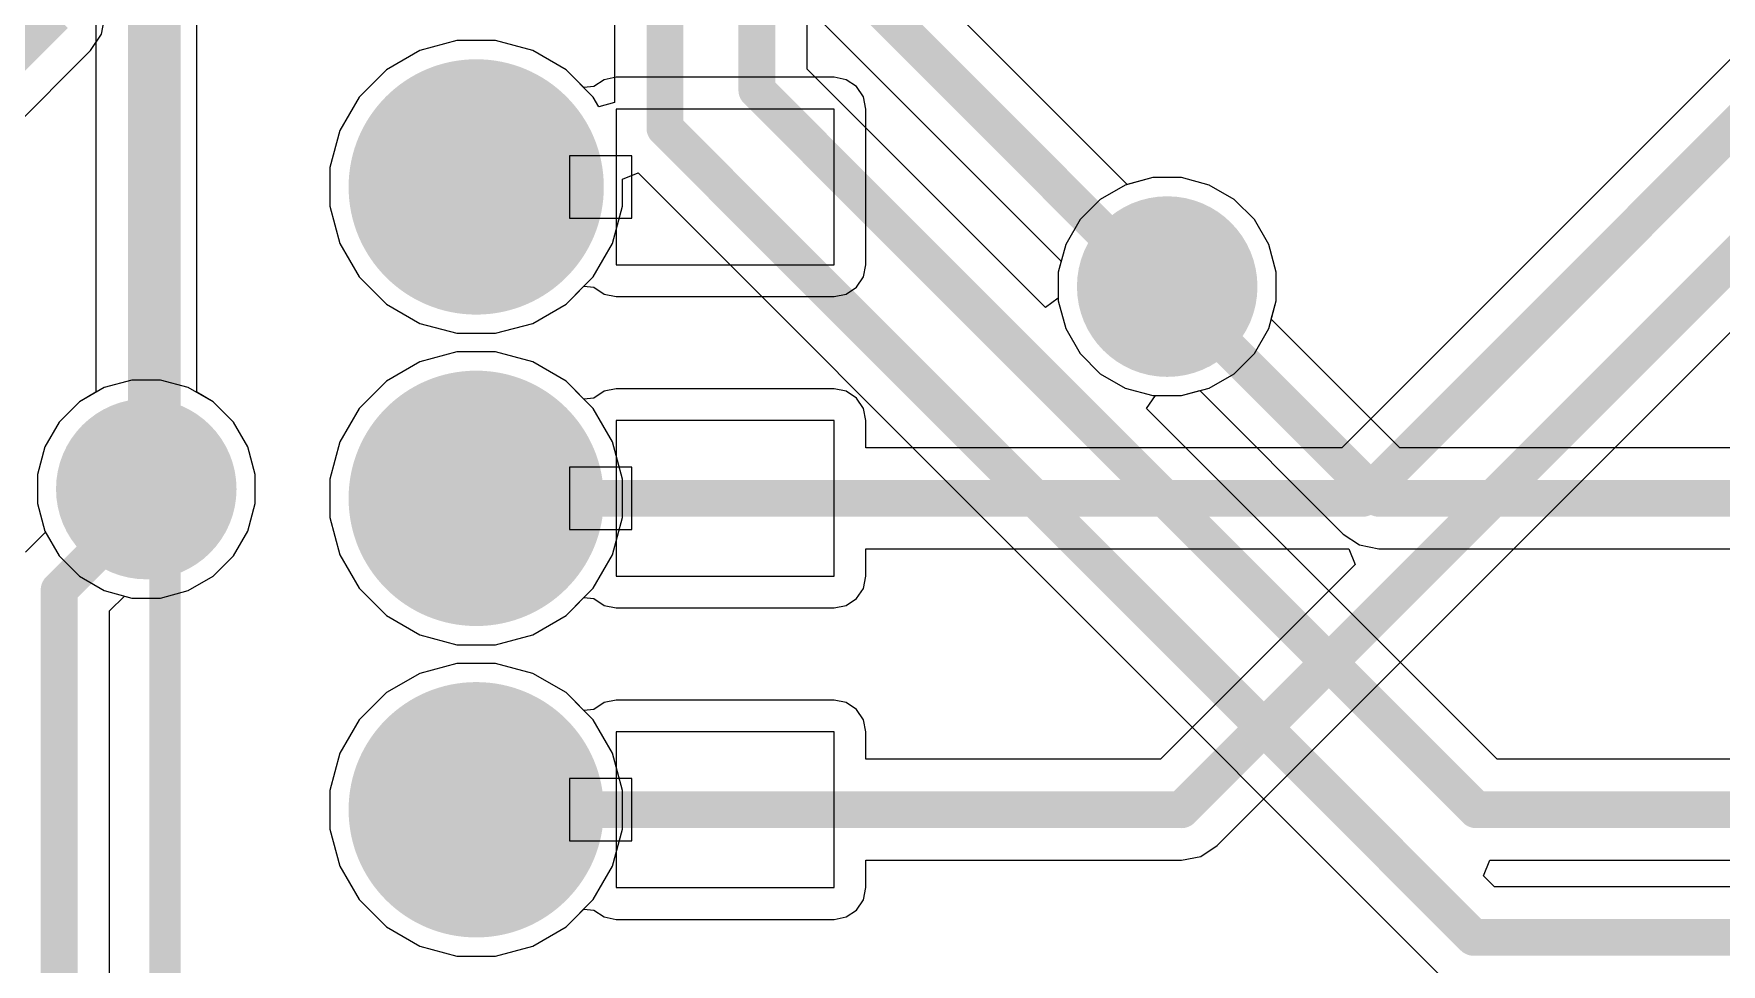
# Model space of a CAD drawing. Header units: inches. Extents: x -0.01 to 4.3, y -0.01 to 7.88.
# Drawn here: x 3.369 to 3.911, y 6.787 to 7.086 of the extents above; entities that cross this region are included whole.
import ezdxf

# ---------------------------------------------------------------- set-up
doc = ezdxf.new("R2010")
doc.units = ezdxf.units.IN
doc.header["$MEASUREMENT"] = 0
for name, color, linetype in [('Bottom Layer', 5, 'Continuous'), ('Bottom Solder', 6, 'Continuous'), ('Multi-Layer', 9, 'Continuous'), ('Pad Holes', 156, 'Continuous'), ('Top Layer', 1, 'Continuous'), ('Top Overlay', 2, 'Continuous'), ('Top Solder', 216, 'Continuous'), ('Via Holes', 16, 'Continuous')]:
    doc.layers.add(name, color=color, linetype=linetype)

# ---------------------------------------------------------------- blocks, each defined once
blk = doc.blocks.new('B___P____31')
at = {"layer": 'Bottom Layer'}
h = blk.add_hatch(color=5, dxfattribs=at)
edge = h.paths.add_edge_path()
edge.add_arc((0.3, -0.45), 0.037, 0, 360)
h = blk.add_hatch(color=5, dxfattribs=at)
edge = h.paths.add_edge_path()
edge.add_arc((0.3, -0.55), 0.037, 0, 360)
h = blk.add_hatch(color=5, dxfattribs=at)
edge = h.paths.add_edge_path()
edge.add_arc((0.3, -0.65), 0.037, 0, 360)
at = {"layer": 'Bottom Solder'}
h = blk.add_hatch(color=6, dxfattribs=at)
edge = h.paths.add_edge_path()
edge.add_arc((0.3, -0.45), 0.041, 0, 360)
h = blk.add_hatch(color=6, dxfattribs=at)
edge = h.paths.add_edge_path()
edge.add_arc((0.3, -0.55), 0.041, 0, 360)
h = blk.add_hatch(color=6, dxfattribs=at)
edge = h.paths.add_edge_path()
edge.add_arc((0.3, -0.65), 0.041, 0, 360)
at = {"layer": 'Multi-Layer'}
h = blk.add_hatch(color=9, dxfattribs=at)
edge = h.paths.add_edge_path()
edge.add_arc((0.3, -0.45), 0.037, 0, 360)
h = blk.add_hatch(color=9, dxfattribs=at)
edge = h.paths.add_edge_path()
edge.add_arc((0.3, -0.55), 0.037, 0, 360)
h = blk.add_hatch(color=9, dxfattribs=at)
edge = h.paths.add_edge_path()
edge.add_arc((0.3, -0.65), 0.037, 0, 360)
at = {"layer": 'Pad Holes'}
h = blk.add_hatch(color=7, dxfattribs=at)
edge = h.paths.add_edge_path()
edge.add_arc((0.3, -0.45), 0.02, 0, 360)
h = blk.add_hatch(color=7, dxfattribs=at)
edge = h.paths.add_edge_path()
edge.add_arc((0.3, -0.55), 0.02, 0, 360)
h = blk.add_hatch(color=7, dxfattribs=at)
edge = h.paths.add_edge_path()
edge.add_arc((0.3, -0.65), 0.02, 0, 360)
at = {"layer": 'Top Layer'}
h = blk.add_hatch(color=1, dxfattribs=at)
edge = h.paths.add_edge_path()
edge.add_arc((0.3, -0.45), 0.037, 0, 360)
h = blk.add_hatch(color=1, dxfattribs=at)
edge = h.paths.add_edge_path()
edge.add_arc((0.3, -0.55), 0.037, 0, 360)
h = blk.add_hatch(color=1, dxfattribs=at)
edge = h.paths.add_edge_path()
edge.add_arc((0.3, -0.65), 0.037, 0, 360)
at = {"layer": 'Top Solder'}
h = blk.add_hatch(color=216, dxfattribs=at)
edge = h.paths.add_edge_path()
edge.add_arc((0.3, -0.45), 0.041, 0, 360)
h = blk.add_hatch(color=216, dxfattribs=at)
edge = h.paths.add_edge_path()
edge.add_arc((0.3, -0.55), 0.041, 0, 360)
h = blk.add_hatch(color=216, dxfattribs=at)
edge = h.paths.add_edge_path()
edge.add_arc((0.3, -0.65), 0.041, 0, 360)
at = {"layer": 'Bottom Layer'}
for p, q in [((0.255, -0.425), (0.185, -0.425)), ((0.185, -0.425), (0.185, -0.475)), ((0.255, -0.475), (0.255, -0.425)), ((0.27, -0.44), (0.25, -0.44)), ((0.25, -0.44), (0.25, -0.46)), ((0.27, -0.46), (0.27, -0.44)), ((0.25, -0.46), (0.27, -0.46)), ((0.185, -0.475), (0.255, -0.475)), ((0.255, -0.525), (0.185, -0.525)), ((0.185, -0.525), (0.185, -0.575)), ((0.255, -0.575), (0.255, -0.525)), ((0.27, -0.54), (0.25, -0.54)), ((0.25, -0.54), (0.25, -0.56)), ((0.27, -0.56), (0.27, -0.54)), ((0.25, -0.56), (0.27, -0.56)), ((0.185, -0.575), (0.255, -0.575)), ((0.255, -0.625), (0.185, -0.625)), ((0.185, -0.625), (0.185, -0.675)), ((0.255, -0.675), (0.255, -0.625)), ((0.27, -0.64), (0.25, -0.64)), ((0.25, -0.64), (0.25, -0.66)), ((0.27, -0.66), (0.27, -0.64)), ((0.25, -0.66), (0.27, -0.66)), ((0.185, -0.675), (0.255, -0.675))]:
    blk.add_line(p, q, dxfattribs=at)
at = {"layer": 'Top Overlay'}
blk.add_lwpolyline([(0.4, 1.05, 0.01, 0.01, 0), (0.4, -1.05, 0.01, 0.01, 0)], format="xyseb", dxfattribs=at)

msp = doc.modelspace()

# ---------------------------------------------------------------- hatches: boundary and pattern name
at = {"layer": 'Bottom Layer'}
h = msp.add_hatch(color=5, dxfattribs=at)
edge = h.paths.add_edge_path()
edge.add_arc((3.733, 7.005), 0.025, 0, 360)
h = msp.add_hatch(color=5, dxfattribs=at)
edge = h.paths.add_edge_path()
edge.add_arc((3.405, 6.94), 0.025, 0, 360)
at = {"layer": 'Bottom Solder'}
h = msp.add_hatch(color=6, dxfattribs=at)
edge = h.paths.add_edge_path()
edge.add_arc((3.733, 7.005), 0.029, 0, 360)
h = msp.add_hatch(color=6, dxfattribs=at)
edge = h.paths.add_edge_path()
edge.add_arc((3.405, 6.94), 0.029, 0, 360)
at = {"layer": 'Top Layer'}
h = msp.add_hatch(color=1, dxfattribs=at)
edge = h.paths.add_edge_path()
edge.add_arc((3.733, 7.005), 0.025, 0, 360)
h = msp.add_hatch(color=1, dxfattribs=at)
edge = h.paths.add_edge_path()
edge.add_arc((3.405, 6.94), 0.025, 0, 360)
at = {"layer": 'Top Solder'}
h = msp.add_hatch(color=216, dxfattribs=at)
edge = h.paths.add_edge_path()
edge.add_arc((3.733, 7.005), 0.029, 0, 360)
h = msp.add_hatch(color=216, dxfattribs=at)
edge = h.paths.add_edge_path()
edge.add_arc((3.405, 6.94), 0.029, 0, 360)
at = {"layer": 'Via Holes'}
h = msp.add_hatch(color=7, dxfattribs=at)
edge = h.paths.add_edge_path()
edge.add_arc((3.733, 7.005), 0.014, 0, 360)
h = msp.add_hatch(color=7, dxfattribs=at)
edge = h.paths.add_edge_path()
edge.add_arc((3.405, 6.94), 0.014, 0, 360)

# ---------------------------------------------------------------- linework, layer by layer
at = {"layer": 'Bottom Layer'}
for p, q in [((3.72014, 7.03779), (3.60277, 7.15516)), ((3.57509, 7.13698), (3.69894, 7.01312)), ((3.96252, 7.12662), (3.78912, 6.95322)), ((3.39059, 7.08603), (3.39182, 7.09224)), ((3.38707, 7.08077), (3.39059, 7.08603)), ((3.36122, 7.05492), (3.38707, 7.08077)), ((3.49286, 7.0808), (3.48214, 7.07461)), ((3.50481, 7.084), (3.49286, 7.0808)), ((3.51719, 7.084), (3.50481, 7.084)), ((3.52914, 7.0808), (3.51719, 7.084)), ((3.53986, 7.07461), (3.52914, 7.0808)), ((3.48214, 7.07461), (3.47339, 7.06586)), ((3.54558, 7.06889), (3.53986, 7.07461)), ((3.5521, 7.07142), (3.54879, 7.06921)), ((3.556, 7.0722), (3.5521, 7.07142)), ((3.626, 7.0722), (3.556, 7.0722)), ((3.6299, 7.07142), (3.626, 7.0722)), ((3.63321, 7.06921), (3.6299, 7.07142)), ((3.47339, 7.06586), (3.4672, 7.05514)), ((3.54879, 7.06921), (3.54558, 7.06889)), ((3.63542, 7.0659), (3.63321, 7.06921)), ((3.6362, 7.062), (3.63542, 7.0659)), ((3.6362, 7.012), (3.6362, 7.062)), ((3.4672, 7.05514), (3.464, 7.04319)), ((3.74906, 6.82553), (3.9808, 7.05728)), ((3.464, 7.04319), (3.464, 7.03081)), ((3.72839, 7.04), (3.72014, 7.03779)), ((3.73761, 7.04), (3.72839, 7.04)), ((3.74651, 7.03761), (3.73761, 7.04)), ((3.75449, 7.03301), (3.74651, 7.03761)), ((3.76101, 7.02649), (3.75449, 7.03301)), ((3.464, 7.03081), (3.4672, 7.01886)), ((3.76561, 7.01851), (3.76101, 7.02649)), ((3.4672, 7.01886), (3.47339, 7.00814)), ((3.768, 7.00961), (3.76561, 7.01851)), ((3.63542, 7.0081), (3.6362, 7.012)), ((3.69894, 7.01312), (3.698, 7.00961)), ((3.47339, 7.00814), (3.48214, 6.99939)), ((3.53986, 6.99939), (3.54558, 7.00511)), ((3.54558, 7.00511), (3.54879, 7.00479)), ((3.54879, 7.00479), (3.5521, 7.00258)), ((3.6299, 7.00258), (3.63321, 7.00479)), ((3.63321, 7.00479), (3.63542, 7.0081)), ((3.698, 7.00961), (3.698, 7.00039)), ((3.768, 7.00039), (3.768, 7.00961)), ((3.48214, 6.99939), (3.49286, 6.9932)), ((3.52914, 6.9932), (3.53986, 6.99939)), ((3.5521, 7.00258), (3.556, 7.0018)), ((3.556, 7.0018), (3.626, 7.0018)), ((3.626, 7.0018), (3.6299, 7.00258)), ((3.698, 7.00039), (3.70039, 6.99149)), ((3.76561, 6.99149), (3.768, 7.00039)), ((3.49286, 6.9932), (3.50481, 6.99)), ((3.50481, 6.99), (3.51719, 6.99)), ((3.51719, 6.99), (3.52914, 6.9932)), ((3.70039, 6.99149), (3.70499, 6.98351)), ((3.76101, 6.98351), (3.76561, 6.99149)), ((3.50481, 6.984), (3.49286, 6.9808)), ((3.51719, 6.984), (3.50481, 6.984)), ((3.52914, 6.9808), (3.51719, 6.984)), ((3.70499, 6.98351), (3.71151, 6.97699)), ((3.75449, 6.97699), (3.76101, 6.98351)), ((3.49286, 6.9808), (3.48214, 6.97461)), ((3.53986, 6.97461), (3.52914, 6.9808)), ((3.39149, 6.97261), (3.38351, 6.96801)), ((3.40039, 6.975), (3.39149, 6.97261)), ((3.40961, 6.975), (3.40039, 6.975)), ((3.41851, 6.97261), (3.40961, 6.975)), ((3.42649, 6.96801), (3.41851, 6.97261)), ((3.48214, 6.97461), (3.47339, 6.96586)), ((3.54558, 6.96889), (3.53986, 6.97461)), ((3.556, 6.9722), (3.5521, 6.97142)), ((3.626, 6.9722), (3.556, 6.9722)), ((3.6299, 6.97142), (3.626, 6.9722)), ((3.71151, 6.97699), (3.71949, 6.97239)), ((3.71949, 6.97239), (3.72839, 6.97)), ((3.73761, 6.97), (3.74651, 6.97239)), ((3.74651, 6.97239), (3.75449, 6.97699)), ((3.38351, 6.96801), (3.37699, 6.96149)), ((3.43301, 6.96149), (3.42649, 6.96801)), ((3.54879, 6.96921), (3.54558, 6.96889)), ((3.5521, 6.97142), (3.54879, 6.96921)), ((3.63321, 6.96921), (3.6299, 6.97142)), ((3.63542, 6.9659), (3.63321, 6.96921)), ((3.72839, 6.97), (3.73761, 6.97)), ((3.37699, 6.96149), (3.37239, 6.95351)), ((3.43761, 6.95351), (3.43301, 6.96149)), ((3.47339, 6.96586), (3.4672, 6.95514)), ((3.6362, 6.962), (3.63542, 6.9659)), ((3.6362, 6.95322), (3.6362, 6.962)), ((3.37239, 6.95351), (3.37, 6.94461)), ((3.44, 6.94461), (3.43761, 6.95351)), ((3.4672, 6.95514), (3.464, 6.94319)), ((3.78912, 6.95322), (3.6362, 6.95322)), ((3.37, 6.94461), (3.37, 6.93539)), ((3.44, 6.93539), (3.44, 6.94461)), ((3.464, 6.94319), (3.464, 6.93081)), ((3.37, 6.93539), (3.37239, 6.92649)), ((3.43761, 6.92649), (3.44, 6.93539)), ((3.464, 6.93081), (3.4672, 6.91886)), ((3.3726, 6.92612), (3.36622, 6.91974)), ((3.37239, 6.92649), (3.3726, 6.92612)), ((3.43301, 6.91851), (3.43761, 6.92649)), ((3.42649, 6.91199), (3.43301, 6.91851)), ((3.4672, 6.91886), (3.47339, 6.90814)), ((3.6362, 6.912), (3.6362, 6.92078)), ((3.6362, 6.92078), (3.79137, 6.92078)), ((3.79137, 6.92078), (3.79344, 6.91578)), ((3.79344, 6.91578), (3.73088, 6.85322)), ((3.40961, 6.905), (3.41851, 6.90739)), ((3.41851, 6.90739), (3.42649, 6.91199)), ((3.47339, 6.90814), (3.48214, 6.89939)), ((3.63321, 6.90479), (3.63542, 6.9081)), ((3.63542, 6.9081), (3.6362, 6.912)), ((3.39322, 6.90087), (3.39799, 6.90564)), ((3.39799, 6.90564), (3.40039, 6.905)), ((3.40039, 6.905), (3.40961, 6.905)), ((3.53986, 6.89939), (3.54558, 6.90511)), ((3.54558, 6.90511), (3.54879, 6.90479)), ((3.54879, 6.90479), (3.5521, 6.90258)), ((3.5521, 6.90258), (3.556, 6.9018)), ((3.556, 6.9018), (3.626, 6.9018)), ((3.626, 6.9018), (3.6299, 6.90258)), ((3.6299, 6.90258), (3.63321, 6.90479)), ((3.39322, 6.64922), (3.39322, 6.90087)), ((3.48214, 6.89939), (3.49286, 6.8932)), ((3.52914, 6.8932), (3.53986, 6.89939)), ((3.49286, 6.8932), (3.50481, 6.89)), ((3.51719, 6.89), (3.52914, 6.8932)), ((3.50481, 6.89), (3.51719, 6.89)), ((3.49286, 6.8808), (3.48214, 6.87461)), ((3.50481, 6.884), (3.49286, 6.8808)), ((3.51719, 6.884), (3.50481, 6.884)), ((3.52914, 6.8808), (3.51719, 6.884)), ((3.53986, 6.87461), (3.52914, 6.8808)), ((3.48214, 6.87461), (3.47339, 6.86586)), ((3.54558, 6.86889), (3.53986, 6.87461)), ((3.54879, 6.86921), (3.54558, 6.86889)), ((3.5521, 6.87142), (3.54879, 6.86921)), ((3.556, 6.8722), (3.5521, 6.87142)), ((3.626, 6.8722), (3.556, 6.8722)), ((3.6299, 6.87142), (3.626, 6.8722)), ((3.63321, 6.86921), (3.6299, 6.87142)), ((3.63542, 6.8659), (3.63321, 6.86921)), ((3.47339, 6.86586), (3.4672, 6.85514)), ((3.6362, 6.862), (3.63542, 6.8659)), ((3.6362, 6.85322), (3.6362, 6.862)), ((3.4672, 6.85514), (3.464, 6.84319)), ((3.73088, 6.85322), (3.6362, 6.85322)), ((3.464, 6.84319), (3.464, 6.83081)), ((3.464, 6.83081), (3.4672, 6.81886)), ((3.6362, 6.812), (3.6362, 6.82078)), ((3.6362, 6.82078), (3.73759, 6.82078)), ((3.73759, 6.82078), (3.7438, 6.82202)), ((3.7438, 6.82202), (3.74906, 6.82553)), ((3.4672, 6.81886), (3.47339, 6.80814)), ((3.63542, 6.8081), (3.6362, 6.812)), ((3.47339, 6.80814), (3.48214, 6.79939)), ((3.53986, 6.79939), (3.54558, 6.80511)), ((3.54558, 6.80511), (3.54879, 6.80479)), ((3.54879, 6.80479), (3.5521, 6.80258)), ((3.6299, 6.80258), (3.63321, 6.80479)), ((3.63321, 6.80479), (3.63542, 6.8081)), ((3.48214, 6.79939), (3.49286, 6.7932)), ((3.52914, 6.7932), (3.53986, 6.79939)), ((3.5521, 6.80258), (3.556, 6.8018)), ((3.556, 6.8018), (3.626, 6.8018)), ((3.626, 6.8018), (3.6299, 6.80258)), ((3.49286, 6.7932), (3.50481, 6.79)), ((3.51719, 6.79), (3.52914, 6.7932)), ((3.50481, 6.79), (3.51719, 6.79))]:
    msp.add_line(p, q, dxfattribs=at)
for points in [[(3.58656, 7.14844, 0.01181, 0.01181, 0), (3.73, 7.005, 0.01181, 0.01181, 0)], [(3.79584, 6.937, 0.01181, 0.01181, 0), (3.97398, 7.11515, 0.01181, 0.01181, 0)], [(3.345, 7.06163, 0.01181, 0.01181, 0), (3.37561, 7.09224, 0.01181, 0.01181, 0)], [(3.73759, 6.837, 0.01181, 0.01181, 0), (3.98622, 7.08562, 0.01181, 0.01181, 0)], [(3.73, 7.005, 0.01181, 0.01181, 0), (3.733, 7.005, 0.01181, 0.01181, 0)], [(3.405, 6.93559, 0.01181, 0.01181, 0), (3.405, 6.94, 0.01181, 0.01181, 0)], [(3.377, 6.90759, 0.01181, 0.01181, 0), (3.405, 6.93559, 0.01181, 0.01181, 0)], [(3.511, 6.937, 0.01181, 0.01181, 0), (3.79584, 6.937, 0.01181, 0.01181, 0)], [(3.377, 5.39036, 0.01181, 0.01181, 0), (3.377, 6.90759, 0.01181, 0.01181, 0)], [(3.511, 6.837, 0.01181, 0.01181, 0), (3.73759, 6.837, 0.01181, 0.01181, 0)]]:
    msp.add_lwpolyline(points, format="xyseb", dxfattribs=at)
for points in [[(3.72705, 7.005, 0.00591, 0.00591, 1), (3.73295, 7.005, 0.00591, 0.00591, 1)], [(3.72705, 7.005, 0.00591, 0.00591, 1), (3.73295, 7.005, 0.00591, 0.00591, 1)], [(3.73005, 7.005, 0.00591, 0.00591, 1), (3.73595, 7.005, 0.00591, 0.00591, 1)], [(3.40205, 6.94, 0.00591, 0.00591, 1), (3.40795, 6.94, 0.00591, 0.00591, 1)], [(3.40205, 6.93559, 0.00591, 0.00591, 1), (3.40795, 6.93559, 0.00591, 0.00591, 1)], [(3.40205, 6.93559, 0.00591, 0.00591, 1), (3.40795, 6.93559, 0.00591, 0.00591, 1)], [(3.50805, 6.937, 0.00591, 0.00591, 1), (3.51395, 6.937, 0.00591, 0.00591, 1)], [(3.79288, 6.937, 0.00591, 0.00591, 1), (3.79879, 6.937, 0.00591, 0.00591, 1)], [(3.79288, 6.937, 0.00591, 0.00591, 1), (3.79879, 6.937, 0.00591, 0.00591, 1)], [(3.37405, 6.90759, 0.00591, 0.00591, 1), (3.37995, 6.90759, 0.00591, 0.00591, 1)], [(3.37405, 6.90759, 0.00591, 0.00591, 1), (3.37995, 6.90759, 0.00591, 0.00591, 1)], [(3.50805, 6.837, 0.00591, 0.00591, 1), (3.51395, 6.837, 0.00591, 0.00591, 1)], [(3.73464, 6.837, 0.00591, 0.00591, 1), (3.74055, 6.837, 0.00591, 0.00591, 1)], [(3.73464, 6.837, 0.00591, 0.00591, 1), (3.74055, 6.837, 0.00591, 0.00591, 1)]]:
    msp.add_lwpolyline(points, format="xyseb", close=True, dxfattribs=at)
at = {"layer": 'Top Layer'}
for p, q in [((3.38878, 7.31673), (3.38878, 6.97105)), ((3.42122, 6.97105), (3.42122, 7.31002)), ((3.61737, 7.07481), (3.61737, 7.15892)), ((3.5554, 7.10991), (3.5554, 7.06409)), ((3.49286, 7.0808), (3.48214, 7.07461)), ((3.50481, 7.084), (3.49286, 7.0808)), ((3.51719, 7.084), (3.50481, 7.084)), ((3.52914, 7.0808), (3.51719, 7.084)), ((3.53986, 7.07461), (3.52914, 7.0808)), ((3.48214, 7.07461), (3.47339, 7.06586)), ((3.54861, 7.06586), (3.53986, 7.07461)), ((3.69386, 6.99831), (3.61737, 7.07481)), ((3.47339, 7.06586), (3.4672, 7.05514)), ((3.5504, 7.06275), (3.54861, 7.06586)), ((3.5554, 7.06409), (3.5504, 7.06275)), ((3.4672, 7.05514), (3.464, 7.04319)), ((3.464, 7.04319), (3.464, 7.03081)), ((3.558, 7.03947), (3.563, 7.04155)), ((3.558, 7.03081), (3.558, 7.03947)), ((3.563, 7.04155), (3.81999, 6.78456)), ((3.71949, 7.03761), (3.71151, 7.03301)), ((3.72839, 7.04), (3.71949, 7.03761)), ((3.73761, 7.04), (3.72839, 7.04)), ((3.74651, 7.03761), (3.73761, 7.04)), ((3.75449, 7.03301), (3.74651, 7.03761)), ((3.71151, 7.03301), (3.70499, 7.02649)), ((3.76101, 7.02649), (3.75449, 7.03301)), ((3.464, 7.03081), (3.4672, 7.01886)), ((3.5548, 7.01886), (3.558, 7.03081)), ((3.70499, 7.02649), (3.70039, 7.01851)), ((3.76561, 7.01851), (3.76101, 7.02649)), ((3.4672, 7.01886), (3.47339, 7.00814)), ((3.54861, 7.00814), (3.5548, 7.01886)), ((3.70039, 7.01851), (3.698, 7.00961)), ((3.768, 7.00961), (3.76561, 7.01851)), ((3.47339, 7.00814), (3.48214, 6.99939)), ((3.53986, 6.99939), (3.54861, 7.00814)), ((3.698, 7.00961), (3.698, 7.00124)), ((3.768, 7.00039), (3.768, 7.00961)), ((3.48214, 6.99939), (3.49286, 6.9932)), ((3.52914, 6.9932), (3.53986, 6.99939)), ((3.698, 7.00124), (3.69386, 6.99831)), ((3.76642, 6.99451), (3.768, 7.00039)), ((3.80772, 6.95322), (3.76642, 6.99451)), ((3.49286, 6.9932), (3.50481, 6.99)), ((3.50481, 6.99), (3.51719, 6.99)), ((3.51719, 6.99), (3.52914, 6.9932)), ((3.50481, 6.984), (3.49286, 6.9808)), ((3.51719, 6.984), (3.50481, 6.984)), ((3.52914, 6.9808), (3.51719, 6.984)), ((3.49286, 6.9808), (3.48214, 6.97461)), ((3.53986, 6.97461), (3.52914, 6.9808)), ((3.48214, 6.97461), (3.47339, 6.96586)), ((3.54861, 6.96586), (3.53986, 6.97461)), ((3.38351, 6.96801), (3.37699, 6.96149)), ((3.38878, 6.97105), (3.38351, 6.96801)), ((3.42649, 6.96801), (3.42122, 6.97105)), ((3.43301, 6.96149), (3.42649, 6.96801)), ((3.72631, 6.96586), (3.72924, 6.97)), ((3.72924, 6.97), (3.73761, 6.97)), ((3.73761, 6.97), (3.74349, 6.97158)), ((3.74349, 6.97158), (3.78953, 6.92553)), ((3.37699, 6.96149), (3.37239, 6.95351)), ((3.43761, 6.95351), (3.43301, 6.96149)), ((3.47339, 6.96586), (3.4672, 6.95514)), ((3.5548, 6.95514), (3.54861, 6.96586)), ((3.83896, 6.85322), (3.72631, 6.96586)), ((3.37239, 6.95351), (3.37, 6.94461)), ((3.44, 6.94461), (3.43761, 6.95351)), ((3.4672, 6.95514), (3.464, 6.94319)), ((3.558, 6.94319), (3.5548, 6.95514)), ((4.06669, 6.95322), (3.80772, 6.95322)), ((3.37, 6.94461), (3.37, 6.93539)), ((3.44, 6.93539), (3.44, 6.94461)), ((3.464, 6.94319), (3.464, 6.93081)), ((3.558, 6.93081), (3.558, 6.94319)), ((3.37, 6.93539), (3.37239, 6.92649)), ((3.43761, 6.92649), (3.44, 6.93539)), ((3.464, 6.93081), (3.4672, 6.91886)), ((3.5548, 6.91886), (3.558, 6.93081)), ((3.37239, 6.92649), (3.37699, 6.91851)), ((3.43301, 6.91851), (3.43761, 6.92649)), ((3.78953, 6.92553), (3.79479, 6.92202)), ((3.37699, 6.91851), (3.38351, 6.91199)), ((3.42649, 6.91199), (3.43301, 6.91851)), ((3.4672, 6.91886), (3.47339, 6.90814)), ((3.54861, 6.90814), (3.5548, 6.91886)), ((3.79479, 6.92202), (3.801, 6.92078)), ((3.801, 6.92078), (4.06669, 6.92078)), ((3.38351, 6.91199), (3.39149, 6.90739)), ((3.39149, 6.90739), (3.40039, 6.905)), ((3.40961, 6.905), (3.41851, 6.90739)), ((3.41851, 6.90739), (3.42649, 6.91199)), ((3.47339, 6.90814), (3.48214, 6.89939)), ((3.53986, 6.89939), (3.54861, 6.90814)), ((3.40039, 6.905), (3.40961, 6.905)), ((3.48214, 6.89939), (3.49286, 6.8932)), ((3.52914, 6.8932), (3.53986, 6.89939)), ((3.49286, 6.8932), (3.50481, 6.89)), ((3.51719, 6.89), (3.52914, 6.8932)), ((3.50481, 6.89), (3.51719, 6.89)), ((3.49286, 6.8808), (3.48214, 6.87461)), ((3.50481, 6.884), (3.49286, 6.8808)), ((3.51719, 6.884), (3.50481, 6.884)), ((3.52914, 6.8808), (3.51719, 6.884)), ((3.53986, 6.87461), (3.52914, 6.8808)), ((3.48214, 6.87461), (3.47339, 6.86586)), ((3.54861, 6.86586), (3.53986, 6.87461)), ((3.47339, 6.86586), (3.4672, 6.85514)), ((3.5548, 6.85514), (3.54861, 6.86586)), ((3.4672, 6.85514), (3.464, 6.84319)), ((3.558, 6.84319), (3.5548, 6.85514)), ((4.06669, 6.85322), (3.83896, 6.85322)), ((3.464, 6.84319), (3.464, 6.83081)), ((3.558, 6.83081), (3.558, 6.84319)), ((3.464, 6.83081), (3.4672, 6.81886)), ((3.5548, 6.81886), (3.558, 6.83081)), ((3.83463, 6.81578), (3.8367, 6.82078)), ((3.8367, 6.82078), (4.06669, 6.82078)), ((3.4672, 6.81886), (3.47339, 6.80814)), ((3.54861, 6.80814), (3.5548, 6.81886)), ((3.83817, 6.81224), (3.83463, 6.81578)), ((3.95197, 6.81224), (3.83817, 6.81224)), ((3.47339, 6.80814), (3.48214, 6.79939)), ((3.53986, 6.79939), (3.54861, 6.80814)), ((3.48214, 6.79939), (3.49286, 6.7932)), ((3.52914, 6.7932), (3.53986, 6.79939)), ((3.49286, 6.7932), (3.50481, 6.79)), ((3.51719, 6.79), (3.52914, 6.7932)), ((3.50481, 6.79), (3.51719, 6.79))]:
    msp.add_line(p, q, dxfattribs=at)
for points in [[(3.405, 6.94, 0.01181, 0.01181, 0), (3.405, 7.31673, 0.01181, 0.01181, 0)], [(3.60115, 7.06809, 0.01181, 0.01181, 0), (3.60115, 7.17434, 0.01181, 0.01181, 0)], [(3.57162, 7.05586, 0.01181, 0.01181, 0), (3.57162, 7.16211, 0.01181, 0.01181, 0)], [(3.60115, 7.06809, 0.01181, 0.01181, 0), (3.83224, 6.837, 0.01181, 0.01181, 0)], [(3.57162, 7.05586, 0.01181, 0.01181, 0), (3.83145, 6.79603, 0.01181, 0.01181, 0)], [(3.733, 7.005, 0.01181, 0.01181, 0), (3.801, 6.937, 0.01181, 0.01181, 0)], [(3.801, 6.937, 0.01181, 0.01181, 0), (4.111, 6.937, 0.01181, 0.01181, 0)], [(3.83224, 6.837, 0.01181, 0.01181, 0), (4.111, 6.837, 0.01181, 0.01181, 0)], [(3.83145, 6.79603, 0.01181, 0.01181, 0), (3.95197, 6.79603, 0.01181, 0.01181, 0)]]:
    msp.add_lwpolyline(points, format="xyseb", dxfattribs=at)
for points in [[(3.5982, 7.06809, 0.00591, 0.00591, 1), (3.6041, 7.06809, 0.00591, 0.00591, 1)], [(3.5982, 7.06809, 0.00591, 0.00591, 1), (3.6041, 7.06809, 0.00591, 0.00591, 1)], [(3.56867, 7.05586, 0.00591, 0.00591, 1), (3.57457, 7.05586, 0.00591, 0.00591, 1)], [(3.56867, 7.05586, 0.00591, 0.00591, 1), (3.57457, 7.05586, 0.00591, 0.00591, 1)], [(3.73005, 7.005, 0.00591, 0.00591, 1), (3.73595, 7.005, 0.00591, 0.00591, 1)], [(3.40205, 6.94, 0.00591, 0.00591, 1), (3.40795, 6.94, 0.00591, 0.00591, 1)], [(3.79805, 6.937, 0.00591, 0.00591, 1), (3.80395, 6.937, 0.00591, 0.00591, 1)], [(3.79805, 6.937, 0.00591, 0.00591, 1), (3.80395, 6.937, 0.00591, 0.00591, 1)], [(3.82929, 6.837, 0.00591, 0.00591, 1), (3.83519, 6.837, 0.00591, 0.00591, 1)], [(3.82929, 6.837, 0.00591, 0.00591, 1), (3.83519, 6.837, 0.00591, 0.00591, 1)], [(3.8285, 6.79603, 0.00591, 0.00591, 1), (3.83441, 6.79603, 0.00591, 0.00591, 1)], [(3.8285, 6.79603, 0.00591, 0.00591, 1), (3.83441, 6.79603, 0.00591, 0.00591, 1)]]:
    msp.add_lwpolyline(points, format="xyseb", close=True, dxfattribs=at)

# ---------------------------------------------------------------- block references
at = {"rotation": 180}
msp.add_blockref('B___P____31', (3.811, 6.387), dxfattribs=at)

doc.saveas('drawing.dxf')
